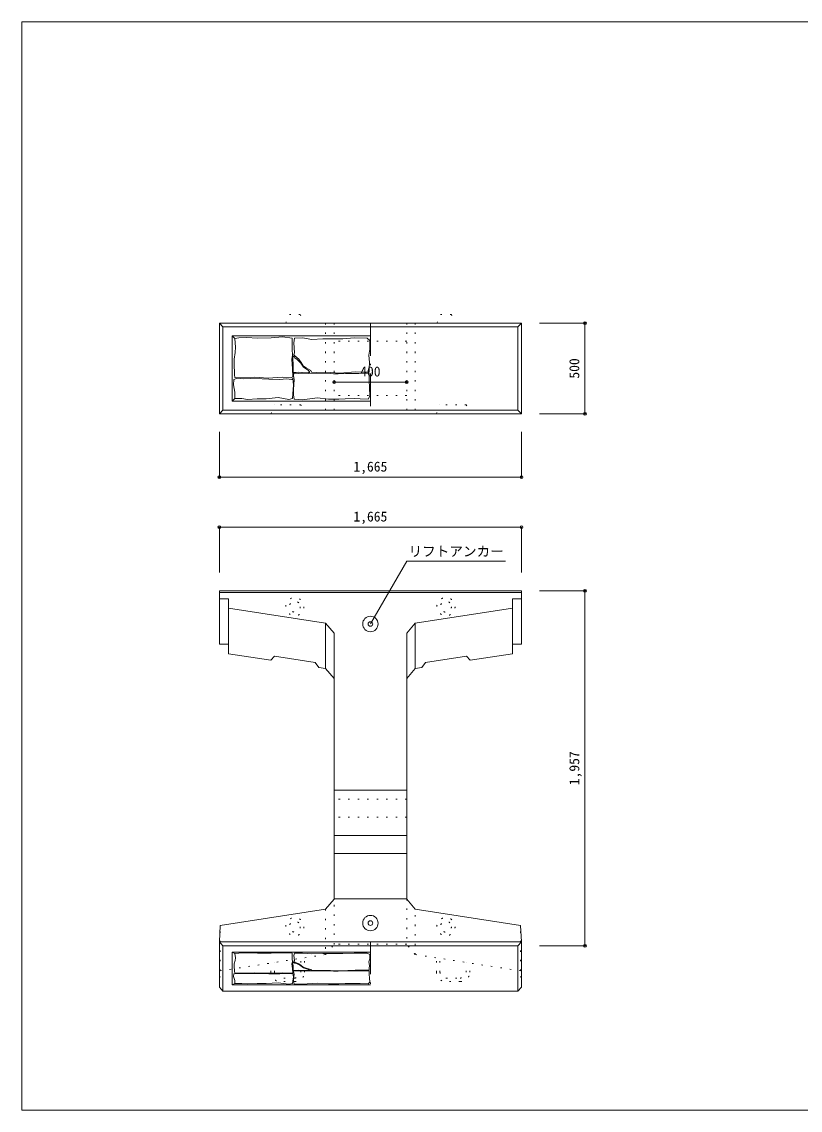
# Model space of a CAD drawing. Units: millimetres, scale not verified. Extents: x 165 to 8745, y 150 to 6150.
# Drawn here: x 165 to 4455, y 150 to 6150 of the extents above; entities that cross this region are included whole.
import ezdxf
from ezdxf.enums import TextEntityAlignment as Align

# ---------------------------------------------------------------- set-up
doc = ezdxf.new("R2010")
doc.units = ezdxf.units.MM
doc.header["$LTSCALE"] = 30
doc.header["$PDMODE"] = 32
doc.header["$PDSIZE"] = 15
doc.linetypes.add('DASHED_DOTTED', pattern=[9.25, 6, -1.5, 0.25, -1.5])
doc.linetypes.add('DOTTED', pattern=[1.75, 0.25, -1.5])
for name, color, linetype, lineweight in [('_0-0_', 7, 'Continuous', 18), ('_0-1_', 7, 'Continuous', 18), ('_0-2_', 4, 'Continuous', 9)]:
    doc.layers.add(name, color=color, linetype=linetype, lineweight=lineweight)
doc.styles.add('ＭＳ ゴシック', font='')
doc.styles.get('ＭＳ ゴシック').set_extended_font_data('MS Gothic')

msp = doc.modelspace()

# ---------------------------------------------------------------- linework, layer by layer
at = {"layer": '_0-0_'}
for p, q in [((8745, 6150), (165, 6150)), ((165, 6150), (165, 150)), ((165, 150), (8745, 150))]:
    msp.add_line(p, q, dxfattribs=at)
at = {"layer": '_0-1_', "linetype": 'DOTTED'}
for p, q in [((1619.77, 4489.12), (1639.77, 4536.12)), ((1699.77, 4536.12), (1639.77, 4536.12)), ((1699.77, 4536.12), (1719.77, 4489.12)), ((2452.77, 4489.12), (2472.77, 4536.12)), ((2532.77, 4536.12), (2472.77, 4536.12)), ((2532.77, 4536.12), (2552.77, 4489.12)), ((1839.67, 4489.12), (1839.67, 3989.12)), ((1886.27, 4489.12), (1886.27, 3989.12)), ((2286.27, 4489.12), (2286.27, 3989.12)), ((2332.87, 4489.12), (2332.87, 3989.12)), ((2286.27, 4389.12), (1886.27, 4389.12)), ((2286.27, 4089.12), (1886.27, 4089.12)), ((1537.77, 3989.12), (1557.77, 4039.12)), ((1702.77, 4039.12), (1557.77, 4039.12)), ((1702.77, 4039.12), (1722.77, 3989.12)), ((2449.77, 3989.12), (2469.77, 4039.12)), ((2614.77, 4039.12), (2469.77, 4039.12)), ((2614.77, 4039.12), (2634.77, 3989.12)), ((2286.27, 1864.8), (1886.27, 1864.8)), ((2286.27, 1764.8), (1886.27, 1764.8)), ((1886.27, 1063.94), (1886.27, 1313.94)), ((2286.27, 1313.94), (2286.27, 1063.94)), ((1839.67, 1258.04), (1839.67, 1008.04)), ((2332.87, 1008.04), (2332.87, 1258.04)), ((1258.77, 918.6), (1258.77, 1168.6)), ((2913.77, 918.6), (2913.77, 1168.6)), ((1839.67, 1008.04), (1886.27, 1063.94)), ((2286.27, 1064.8), (1886.27, 1064.8)), ((2332.87, 1008.04), (2286.27, 1063.94)), ((1258.77, 918.6), (1839.67, 1008.04)), ((1537.77, 911.8), (1537.77, 961.56)), ((1557.77, 911.8), (1557.77, 964.64)), ((1702.77, 911.8), (1702.77, 986.96)), ((1722.77, 911.8), (1722.77, 990.04)), ((2913.77, 918.6), (2332.87, 1008.04)), ((2449.77, 911.8), (2449.77, 990.04)), ((2469.77, 911.8), (2469.77, 986.96)), ((2614.77, 911.8), (2614.77, 964.64)), ((2634.77, 911.8), (2634.77, 961.56)), ((1253.77, 829.16), (1258.77, 918.6)), ((2918.77, 829.16), (2913.77, 918.6)), ((1669.77, 878.8), (1590.77, 878.8)), ((1669.77, 858.8), (1590.77, 858.8)), ((2502.77, 878.8), (2581.77, 878.8)), ((2581.77, 858.8), (2502.77, 858.8))]:
    msp.add_line(p, q, dxfattribs=at)
at = {"layer": '_0-1_'}
for p, q in [((1253.77, 4489.12), (2918.77, 4489.12)), ((1253.77, 4489.12), (1273.77, 4469.12)), ((1253.77, 3989.12), (1253.77, 4489.12)), ((1273.77, 4009.12), (1273.77, 4469.12)), ((2898.77, 4469.12), (1273.77, 4469.12)), ((2898.77, 4469.12), (2918.77, 4489.12)), ((2898.77, 4469.12), (2898.77, 4009.12)), ((2918.77, 3989.12), (2918.77, 4489.12)), ((1323.77, 4059.12), (1323.77, 4419.12)), ((1323.77, 4419.12), (1338.77, 4404.12)), ((2086.27, 4419.12), (1323.77, 4419.12)), ((1361.83, 4408.58), (1338.77, 4404.12)), ((1338.77, 4404.12), (1343.34, 4356.4)), ((1404.11, 4409.24), (1361.83, 4408.58)), ((1463.56, 4406.6), (1404.11, 4409.24)), ((1540.19, 4407.92), (1463.56, 4406.6)), ((1601.62, 4412.55), (1540.19, 4407.92)), ((1655.79, 4406.6), (1601.62, 4412.55)), ((1655.13, 4390.75), (1655.79, 4406.6)), ((1655.79, 4345.83), (1655.13, 4390.75)), ((1667.68, 4406.6), (1665.03, 4380.18)), ((1665.03, 4380.18), (1667.68, 4324.69)), ((1667.68, 4406.6), (1712.25, 4407.75)), ((1712.25, 4407.75), (1763.13, 4398.09)), ((1763.13, 4398.09), (1823.68, 4401.96)), ((1823.68, 4401.96), (1935.11, 4402.6)), ((1935.11, 4402.6), (1996.29, 4407.75)), ((1996.29, 4407.75), (2068.43, 4406.46)), ((2068.43, 4406.46), (2082.6, 4393.58)), ((2082.6, 4393.58), (2083.89, 4345.92)), ((2085.61, 4402.23), (2086.27, 4398.39)), ((2086.27, 4402.19), (2085.61, 4402.23)), ((1341.36, 4326.67), (1336.07, 4290.34)), ((1343.34, 4356.4), (1341.36, 4326.67)), ((1657.11, 4311.48), (1655.79, 4345.83)), ((1667.68, 4324.69), (1665.03, 4316.76)), ((2083.89, 4345.92), (2076.81, 4311.78)), ((1336.07, 4290.34), (1336.07, 4267.88)), ((1336.07, 4267.88), (1338.05, 4203.81)), ((1652.48, 4289.02), (1657.11, 4311.48)), ((1656.45, 4238.82), (1652.48, 4289.02)), ((1661.4, 4308.84), (1659.42, 4290.34)), ((1659.42, 4290.34), (1660.41, 4263.92)), ((1660.41, 4263.92), (1661.07, 4239.15)), ((1666.36, 4304.21), (1661.4, 4308.84)), ((1665.03, 4316.76), (1670.38, 4307.92)), ((1670.65, 4297.28), (1666.36, 4304.21)), ((1670.38, 4307.92), (1692.28, 4289.88)), ((1683.2, 4288.69), (1670.65, 4297.28)), ((1703.35, 4268.21), (1683.2, 4288.69)), ((1692.28, 4289.88), (1703.88, 4271.2)), ((1717.55, 4246.08), (1703.35, 4268.21)), ((1703.88, 4271.2), (1716.11, 4253.81)), ((2076.81, 4311.78), (2080.67, 4271.85)), ((2080.67, 4271.85), (2079.38, 4238.36)), ((1338.05, 4203.81), (1340.04, 4188.61)), ((1658.43, 4191.92), (1656.45, 4238.82)), ((1661.07, 4239.15), (1659.75, 4222.3)), ((1659.75, 4222.3), (1660.74, 4217.35)), ((1660.74, 4217.35), (1677.59, 4216.36)), ((1664.37, 4212.39), (1661.73, 4200.5)), ((1661.73, 4200.5), (1666.36, 4176.72)), ((1688.82, 4211.73), (1664.37, 4212.39)), ((1677.59, 4216.36), (1692.12, 4218.67)), ((1709.29, 4213.05), (1688.82, 4211.73)), ((1692.12, 4218.67), (1728.12, 4215.7)), ((1747.61, 4211.73), (1709.29, 4213.05)), ((1716.11, 4253.81), (1732.86, 4241.58)), ((1744.63, 4227.26), (1717.55, 4246.08)), ((1728.12, 4215.7), (1745.95, 4217.35)), ((1732.86, 4241.58), (1757.34, 4228.05)), ((1753.22, 4217.02), (1744.63, 4227.26)), ((1745.95, 4217.35), (1753.22, 4217.02)), ((1793.85, 4212.39), (1747.61, 4211.73)), ((1757.34, 4228.05), (1761.2, 4218.39)), ((1761.2, 4218.39), (1813.37, 4215.17)), ((1853.96, 4213.71), (1793.85, 4212.39)), ((1813.37, 4215.17), (1866.19, 4217.1)), ((1882.36, 4209.75), (1853.96, 4213.71)), ((1866.19, 4217.1), (1919, 4212.59)), ((1909.44, 4209.75), (1882.36, 4209.75)), ((1949.08, 4211.07), (1909.44, 4209.75)), ((1919, 4212.59), (2001.45, 4219.68)), ((2022.4, 4211.07), (1949.08, 4211.07)), ((2001.45, 4219.68), (2056.84, 4218.39)), ((2062.7, 4213.05), (2022.4, 4211.07)), ((2056.84, 4218.39), (2078.74, 4218.39)), ((2079.21, 4211.73), (2062.7, 4213.05)), ((2079.38, 4238.36), (2078.74, 4218.39)), ((2079.87, 4194.56), (2079.21, 4211.73)), ((1332.11, 4148.98), (1333.43, 4178.7)), ((1340.04, 4107.36), (1332.11, 4148.98)), ((1333.43, 4178.7), (1348.62, 4182.67)), ((1340.04, 4188.61), (1373.06, 4186.63)), ((1348.62, 4182.67), (1389.58, 4181.35)), ((1373.06, 4186.63), (1447.05, 4191.26)), ((1389.58, 4181.35), (1427.89, 4183.99)), ((1427.89, 4183.99), (1489.98, 4182.01)), ((1447.05, 4191.26), (1523.67, 4185.97)), ((1489.98, 4182.01), (1526.98, 4179.37)), ((1523.67, 4185.97), (1600.3, 4190.6)), ((1526.98, 4179.37), (1586.43, 4178.04)), ((1586.43, 4178.04), (1624.08, 4182.01)), ((1600.3, 4190.6), (1645.22, 4187.29)), ((1624.08, 4182.01), (1653.14, 4178.7)), ((1645.22, 4187.29), (1658.43, 4191.92)), ((1653.14, 4178.7), (1658.43, 4183.99)), ((1658.43, 4183.99), (1662.39, 4147.66)), ((1662.39, 4147.66), (1659.09, 4099.44)), ((1665.03, 4150.96), (1663.05, 4121.24)), ((1666.36, 4176.72), (1665.03, 4150.96)), ((2079.21, 4172.76), (2079.87, 4194.56)), ((2081.19, 4134.45), (2079.21, 4172.76)), ((1338.77, 4074.12), (1340.04, 4107.36)), ((1659.09, 4099.44), (1657.11, 4073.01)), ((1663.05, 4121.24), (1663.05, 4092.83)), ((1663.05, 4092.83), (1665.7, 4069.71)), ((2073.26, 4070.37), (2082.51, 4085.57)), ((2082.51, 4085.57), (2081.19, 4134.45)), ((1338.77, 4074.12), (1323.77, 4059.12)), ((1323.77, 4059.12), (2086.27, 4059.12)), ((1377.69, 4073.01), (1338.77, 4074.12)), ((1408.07, 4068.39), (1377.69, 4073.01)), ((1461.58, 4071.03), (1408.07, 4068.39)), ((1511.12, 4071.69), (1461.58, 4071.03)), ((1577.84, 4078.3), (1511.12, 4071.69)), ((1635.97, 4067.07), (1577.84, 4078.3)), ((1657.11, 4073.01), (1635.97, 4067.07)), ((1665.7, 4069.71), (1709.95, 4065.09)), ((1709.95, 4065.09), (1795.17, 4076.98)), ((1795.17, 4076.98), (1855.28, 4070.37)), ((1855.28, 4070.37), (1912.09, 4069.71)), ((1912.09, 4069.71), (1947.76, 4071.03)), ((1947.76, 4071.03), (1995.98, 4073.01)), ((1995.98, 4073.01), (2030.33, 4071.69)), ((2030.33, 4071.69), (2073.26, 4070.37)), ((1253.77, 3989.12), (1273.77, 4009.12)), ((1253.77, 3989.12), (2918.77, 3989.12)), ((1273.77, 4009.12), (2898.77, 4009.12)), ((2898.77, 4009.12), (2918.77, 3989.12)), ((1253.77, 3013.8), (2918.77, 3013.8)), ((1253.77, 3013.8), (1253.77, 2719.08)), ((2918.77, 3003.8), (1253.77, 3003.8)), ((2918.77, 3013.8), (2918.77, 2719.08)), ((1303.77, 2969.08), (1253.77, 2969.08)), ((1303.77, 2969.08), (1303.77, 2666.72)), ((2918.77, 2969.08), (2868.77, 2969.08)), ((2868.77, 2969.08), (2868.77, 2666.72)), ((1839.67, 2834.91), (1303.77, 2916.72)), ((2332.87, 2834.91), (2868.77, 2916.72)), ((1886.27, 2779.01), (1839.67, 2834.91)), ((1839.67, 2584.91), (1839.67, 2834.91)), ((2332.87, 2834.91), (2286.27, 2779.01)), ((2332.87, 2584.91), (2332.87, 2834.91)), ((1886.27, 2779.01), (1886.27, 1313.94)), ((2286.27, 2779.01), (2286.27, 1313.94)), ((1303.77, 2719.08), (1253.77, 2719.08)), ((2918.77, 2719.08), (2868.77, 2719.08)), ((1537.27, 2631.07), (1303.77, 2666.72)), ((1537.27, 2631.07), (1557.27, 2653.02)), ((1782.27, 2618.67), (1557.27, 2653.02)), ((2390.27, 2618.67), (2615.27, 2653.02)), ((2615.27, 2653.02), (2635.27, 2631.07)), ((2635.27, 2631.07), (2868.77, 2666.72)), ((1782.27, 2618.67), (1802.27, 2590.62)), ((1839.67, 2584.91), (1802.27, 2590.62)), ((1886.27, 2529.01), (1839.67, 2584.91)), ((2332.87, 2584.91), (2286.27, 2529.01)), ((2332.87, 2584.91), (2370.27, 2590.62)), ((2370.27, 2590.62), (2390.27, 2618.67)), ((2286.27, 1914.8), (1886.27, 1914.8)), ((2286.27, 1664.8), (1886.27, 1664.8)), ((2286.27, 1564.8), (1886.27, 1564.8)), ((1839.67, 1258.04), (1886.27, 1313.94)), ((2286.27, 1314.8), (1886.27, 1314.8)), ((2332.87, 1258.04), (2286.27, 1313.94)), ((1839.67, 1258.04), (1258.77, 1168.6)), ((2913.77, 1168.6), (2332.87, 1258.04)), ((1253.77, 1079.16), (1258.77, 1168.6)), ((2918.77, 1079.16), (2913.77, 1168.6)), ((2918.77, 1079.16), (1253.77, 1079.16)), ((1253.77, 1079.16), (1253.77, 829.16)), ((1273.77, 1056.8), (1253.88, 1079.16)), ((2898.77, 1056.8), (1273.77, 1056.8)), ((1273.77, 1056.8), (1273.77, 806.8)), ((1323.77, 1021.8), (1338.77, 1014.3)), ((1323.77, 841.8), (1323.77, 1021.8)), ((2086.27, 1021.8), (1323.77, 1021.8)), ((2898.77, 1056.8), (2918.77, 1079.16)), ((2898.77, 1056.8), (2898.77, 806.8)), ((2918.77, 1079.16), (2918.77, 829.16)), ((1341.36, 975.57), (1336.07, 957.41)), ((1361.83, 1016.53), (1338.77, 1014.3)), ((1338.77, 1014.3), (1343.34, 990.43)), ((1343.34, 990.43), (1341.36, 975.57)), ((1404.11, 1016.86), (1361.83, 1016.53)), ((1463.56, 1015.54), (1404.11, 1016.86)), ((1540.19, 1016.2), (1463.56, 1015.54)), ((1601.62, 1018.51), (1540.19, 1016.2)), ((1655.79, 1015.54), (1601.62, 1018.51)), ((1652.48, 956.75), (1657.11, 967.97)), ((1655.13, 1007.61), (1655.79, 1015.54)), ((1655.79, 985.15), (1655.13, 1007.61)), ((1657.11, 967.97), (1655.79, 985.15)), ((1661.4, 966.65), (1659.42, 957.41)), ((1666.36, 964.34), (1661.4, 966.65)), ((1667.68, 1015.54), (1665.03, 1002.32)), ((1665.03, 1002.32), (1667.68, 974.58)), ((1667.68, 974.58), (1665.03, 970.62)), ((1665.03, 970.62), (1670.38, 966.19)), ((1670.65, 960.87), (1666.36, 964.34)), ((1667.68, 1015.54), (1712.25, 1016.11)), ((1670.38, 966.19), (1692.28, 957.18)), ((1683.2, 956.58), (1670.65, 960.87)), ((1712.25, 1016.11), (1763.13, 1011.28)), ((1763.13, 1011.28), (1823.68, 1013.21)), ((1823.68, 1013.21), (1935.11, 1013.54)), ((1935.11, 1013.54), (1996.29, 1016.11)), ((1996.29, 1016.11), (2068.43, 1015.47)), ((2068.43, 1015.47), (2082.6, 1009.03)), ((2083.89, 985.19), (2076.81, 968.13)), ((2076.81, 968.13), (2080.67, 948.16)), ((2082.6, 1009.03), (2083.89, 985.19)), ((2085.61, 1013.35), (2086.27, 1011.43)), ((2086.27, 1013.33), (2085.61, 1013.35)), ((1332.11, 886.73), (1333.43, 901.59)), ((1333.43, 901.59), (1348.62, 903.57)), ((1336.07, 957.41), (1336.07, 946.18)), ((1336.07, 946.18), (1338.05, 914.14)), ((1338.05, 914.14), (1340.04, 906.54)), ((1340.04, 906.54), (1373.06, 905.55)), ((1348.62, 903.57), (1389.58, 902.91)), ((1373.06, 905.55), (1447.05, 907.86)), ((1389.58, 902.91), (1427.89, 904.23)), ((1427.89, 904.23), (1489.98, 903.24)), ((1447.05, 907.86), (1523.67, 905.22)), ((1489.98, 903.24), (1526.98, 901.92)), ((1523.67, 905.22), (1600.3, 907.53)), ((1526.98, 901.92), (1586.43, 901.26)), ((1586.43, 901.26), (1624.08, 903.24)), ((1600.3, 907.53), (1645.22, 905.88)), ((1624.08, 903.24), (1653.14, 901.59)), ((1645.22, 905.88), (1658.43, 908.19)), ((1656.45, 931.64), (1652.48, 956.75)), ((1653.14, 901.59), (1658.43, 904.23)), ((1658.43, 908.19), (1656.45, 931.64)), ((1658.43, 904.23), (1662.39, 886.06)), ((1659.42, 957.41), (1660.41, 944.19)), ((1661.07, 931.81), (1659.75, 923.39)), ((1659.75, 923.39), (1660.74, 920.91)), ((1660.41, 944.19), (1661.07, 931.81)), ((1660.74, 920.91), (1677.59, 920.41)), ((1664.37, 918.43), (1661.73, 912.49)), ((1661.73, 912.49), (1666.36, 900.6)), ((1688.82, 918.1), (1664.37, 918.43)), ((1666.36, 900.6), (1665.03, 887.72)), ((1677.59, 920.41), (1692.12, 921.57)), ((1703.35, 946.34), (1683.2, 956.58)), ((1709.29, 918.76), (1688.82, 918.1)), ((1692.12, 921.57), (1728.12, 920.08)), ((1692.28, 957.18), (1703.88, 947.84)), ((1717.55, 935.28), (1703.35, 946.34)), ((1703.88, 947.84), (1716.11, 939.14)), ((1747.61, 918.1), (1709.29, 918.76)), ((1716.11, 939.14), (1732.86, 933.02)), ((1744.63, 925.86), (1717.55, 935.28)), ((1728.12, 920.08), (1745.95, 920.91)), ((1732.86, 933.02), (1757.34, 926.26)), ((1753.22, 920.74), (1744.63, 925.86)), ((1745.95, 920.91), (1753.22, 920.74)), ((1793.85, 918.43), (1747.61, 918.1)), ((1757.34, 926.26), (1761.2, 921.43)), ((1761.2, 921.43), (1813.37, 919.82)), ((1853.96, 919.09), (1793.85, 918.43)), ((1813.37, 919.82), (1866.19, 920.79)), ((1882.36, 917.11), (1853.96, 919.09)), ((1866.19, 920.79), (1919, 918.53)), ((1909.44, 917.11), (1882.36, 917.11)), ((1949.08, 917.77), (1909.44, 917.11)), ((1919, 918.53), (2001.45, 922.07)), ((2022.4, 917.77), (1949.08, 917.77)), ((2001.45, 922.07), (2056.84, 921.43)), ((2062.7, 918.76), (2022.4, 917.77)), ((2056.84, 921.43), (2078.74, 921.43)), ((2079.21, 918.1), (2062.7, 918.76)), ((2079.38, 931.41), (2078.74, 921.43)), ((2079.87, 909.51), (2079.21, 918.1)), ((2079.21, 898.62), (2079.87, 909.51)), ((2080.67, 948.16), (2079.38, 931.41)), ((1338.77, 849.3), (1323.77, 841.8)), ((1323.77, 841.8), (2086.27, 841.8)), ((1340.04, 865.92), (1332.11, 886.73)), ((1338.77, 849.3), (1340.04, 865.92)), ((1377.69, 848.74), (1338.77, 849.3)), ((1408.07, 846.43), (1377.69, 848.74)), ((1461.58, 847.75), (1408.07, 846.43)), ((1511.12, 848.08), (1461.58, 847.75)), ((1577.84, 851.38), (1511.12, 848.08)), ((1635.97, 845.77), (1577.84, 851.38)), ((1657.11, 848.74), (1635.97, 845.77)), ((1659.09, 861.95), (1657.11, 848.74)), ((1662.39, 886.06), (1659.09, 861.95)), ((1665.03, 887.72), (1663.05, 872.85)), ((1663.05, 872.85), (1663.05, 858.65)), ((1663.05, 858.65), (1665.7, 847.09)), ((1665.7, 847.09), (1709.95, 844.78)), ((1709.95, 844.78), (1795.17, 850.72)), ((1795.17, 850.72), (1855.28, 847.42)), ((1855.28, 847.42), (1912.09, 847.09)), ((1912.09, 847.09), (1947.76, 847.75)), ((1947.76, 847.75), (1995.98, 848.74)), ((1995.98, 848.74), (2030.33, 848.08)), ((2030.33, 848.08), (2073.26, 847.42)), ((2073.26, 847.42), (2082.51, 855.02)), ((2081.19, 879.46), (2079.21, 898.62)), ((2082.51, 855.02), (2081.19, 879.46)), ((1253.77, 829.16), (1273.77, 806.8)), ((2898.77, 806.8), (1273.77, 806.8)), ((2898.77, 806.8), (2918.77, 829.16))]:
    msp.add_line(p, q, dxfattribs=at)
at = {"layer": '_0-1_', "linetype": 'DASHED_DOTTED'}
for p, q in [((2086.27, 4489.12), (2086.27, 3989.12)), ((2086.27, 1079.16), (2086.27, 806.8))]:
    msp.add_line(p, q, dxfattribs=at)
at = {"layer": '_0-1_', "linetype": 'DOTTED'}
for centre, radius in [((1669.77, 2925.8), 50), ((1669.77, 2925.8), 30), ((2502.77, 2925.8), 50), ((2502.77, 2925.8), 30), ((1669.77, 1161.8), 50), ((2502.77, 1161.8), 50), ((1669.77, 1161.8), 30), ((2502.77, 1161.8), 30)]:
    msp.add_circle(centre, radius, dxfattribs=at)
at = {"layer": '_0-1_'}
for centre, radius in [((2086.27, 2830.3), 42.5), ((2086.27, 2830.3), 12.5), ((2086.27, 1181.66), 42.5), ((2086.27, 1181.66), 12.5)]:
    msp.add_circle(centre, radius, dxfattribs=at)
at = {"layer": '_0-1_', "linetype": 'DOTTED'}
for centre, radius, start, end in [((1590.77, 911.8), 53, 180, 270), ((1590.77, 911.8), 33, 180, 270), ((1669.77, 911.8), 53, 270, 0), ((1669.77, 911.8), 33, 270, 0), ((2502.77, 911.8), 53, 180, 270), ((2502.77, 911.8), 33, 180, 270), ((2581.77, 911.8), 53, 270, 0), ((2581.77, 911.8), 33, 270, 0)]:
    msp.add_arc(centre, radius, start, end, dxfattribs=at)
at = {"layer": '_0-2_'}
for p, q in [((3268.77, 4489.12), (3018.77, 4489.12)), ((3268.77, 3989.12), (3268.77, 4489.12)), ((1886.27, 4163.19), (2286.27, 4163.19)), ((3268.77, 3989.12), (3018.77, 3989.12)), ((1253.77, 3639.12), (1253.77, 3889.12)), ((2918.77, 3639.12), (2918.77, 3889.12)), ((1253.77, 3639.12), (2918.77, 3639.12)), ((1253.77, 3363.8), (1253.77, 3113.8)), ((2918.77, 3363.8), (1253.77, 3363.8)), ((2918.77, 3363.8), (2918.77, 3113.8)), ((3268.77, 3013.8), (3018.77, 3013.8)), ((3268.77, 3013.8), (3268.77, 1056.8)), ((3268.77, 1056.8), (3018.77, 1056.8))]:
    msp.add_line(p, q, dxfattribs=at)
at = {"layer": '_0-2_', "color": 7, "lineweight": 18}
for p, q in [((2086.27, 2830.3), (2286.27, 3176.71)), ((2286.27, 3176.71), (2831.27, 3176.71))]:
    msp.add_line(p, q, dxfattribs=at)
at = {"layer": '_0-2_'}
for p in [(3268.77, 4489.12), (1886.27, 4163.19), (2286.27, 4163.19), (3268.77, 3989.12), (1253.77, 3639.12), (2918.77, 3639.12), (1253.77, 3363.8), (2918.77, 3363.8), (3268.77, 3013.8), (3268.77, 1056.8)]:
    msp.add_point(p, dxfattribs=at)

# ---------------------------------------------------------------- texts
at = {"layer": '_0-2_', "style": 'ＭＳ ゴシック'}
for s, p in [('500', (3253.77, 4182.87)), ('1,957', (3253.77, 1941.55))]:
    msp.add_text(s, height=54.99, rotation=90, dxfattribs=at).set_placement(p, align=Align.BOTTOM_LEFT)
for s, p in [('400', (2030.02, 4178.19)), ('1,665', (1992.52, 3654.12)), ('1,665', (1992.52, 3378.8)), ('リフトアンカー', (2296.27, 3186.71))]:
    msp.add_text(s, height=54.99, dxfattribs=at).set_placement(p, align=Align.BOTTOM_LEFT)

doc.saveas('drawing.dxf')
